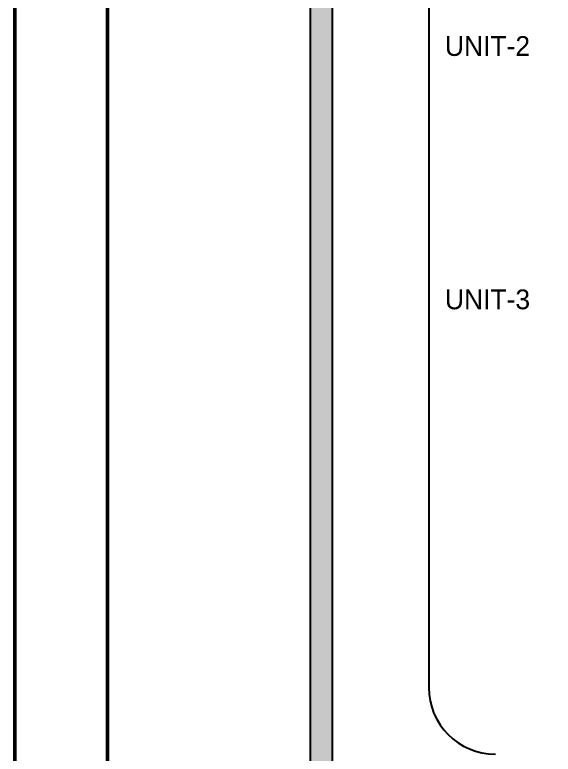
# Model space of a CAD drawing. Header units: millimetres. Extents: x 509 to 2769, y 363 to 1089.
# Drawn here: x 767.4 to 811, y 624.4 to 684.2 of the extents above; entities that cross this region are included whole.
import ezdxf

# ---------------------------------------------------------------- set-up
doc = ezdxf.new("R2010")
doc.units = ezdxf.units.MM
doc.layers.add('방열판', color=7, linetype='Continuous')
doc.layers.add('케이스', color=7, linetype='Continuous')

msp = doc.modelspace()

# ---------------------------------------------------------------- hatches: boundary and pattern name
h = msp.add_hatch(color=256)
h.set_gradient(color1=(255, 255, 255), one_color=1, tint=1)
h.paths.add_polyline_path([(858.502, 731.165, 0.414214), (851.302, 738.365), (798.503, 738.365, 0.414214), (791.303, 731.165), (791.303, 613.566, 0.414214), (798.503, 606.366), (851.302, 606.366, 0.414214), (858.502, 613.566)])
h.paths.add_polyline_path([(856.702, 613.566, -0.414214), (851.302, 608.166), (798.503, 608.166, -0.414214), (793.103, 613.566), (793.103, 731.165, -0.414214), (798.503, 736.565), (851.302, 736.565, -0.414214), (856.702, 731.165)], flags=16)

# ---------------------------------------------------------------- linework, layer by layer
for p, q in [((791.303, 731.165), (791.303, 613.566)), ((793.103, 731.165), (793.103, 613.566)), ((800.903, 702.965), (800.903, 629.766))]:
    msp.add_line(p, q)
at = {"ltscale": 10}
msp.add_arc((806.303, 629.766), 5.4, 180, 270, dxfattribs=at)
at = {"layer": '방열판', "lineweight": 50}
for p, q in [((774.903, 566.365), (774.903, 796.365)), ((767.403, 584.365), (767.403, 778.365))]:
    msp.add_line(p, q, dxfattribs=at)
at = {"layer": '케이스'}
msp.add_line((774.903, 821.365), (774.903, 566.365), dxfattribs=at)

# ---------------------------------------------------------------- texts
at = {"char_height": 1.6, "width": 8.86491, "attachment_point": 1}
for s, insert in [('{\\fHeadline R|b0|i0|c129|p18;UNIT-2}', (802.217, 682.472)), ('{\\fHeadline R|b0|i0|c129|p18;UNIT-3}', (802.217, 661.972))]:
    msp.add_mtext(s, dxfattribs=dict(at, insert=insert))

doc.saveas('drawing.dxf')
